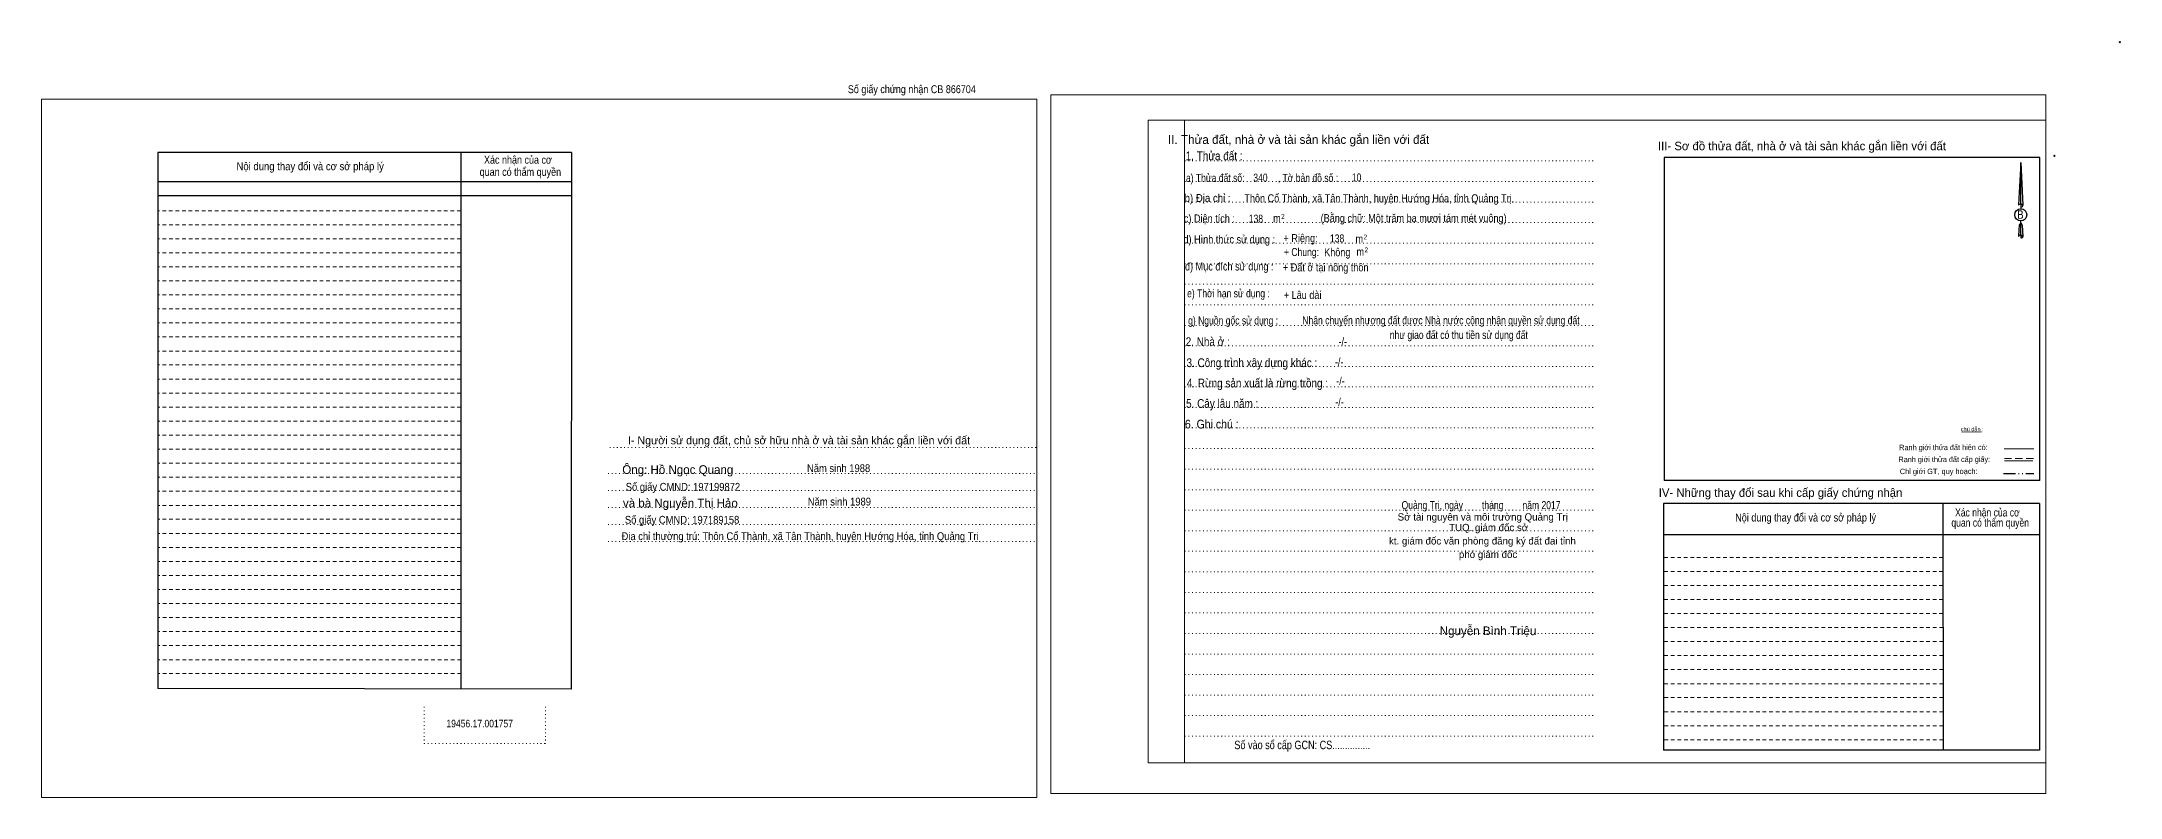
# Model space of a CAD drawing. Header units: metres. Extents: x 539723 to 540606, y 1836065 to 1836418.
# Drawn here: x 539723.4 to 540152, y 1836262 to 1836417.9 of the extents above; entities that cross this region are included whole.
import ezdxf
from ezdxf.enums import TextEntityAlignment as Align

# ---------------------------------------------------------------- set-up
doc = ezdxf.new("R2010")
doc.units = ezdxf.units.M
doc.header["$LTSCALE"] = 0.5
doc.header["$PDMODE"] = 32
doc.header["$PDSIZE"] = 0.25
for name, pattern in [('DASH_DOUBLE_DOT', [9.2, 5, -1.2, 0.3, -1.2, 0.3, -1.2]), ('DOTTED', [1.5, 0.3, -1.2]), ('MEDIUM_DASHED', [4.5, 3, -1.5]), ('SHORT_DASHED', [2.7, 1.5, -1.2])]:
    doc.linetypes.add(name, pattern=pattern)
for name, color, linetype, lineweight in [('1', 7, 'DOTTED', 13), ('12', 7, 'Continuous', 25), ('13', 7, 'Continuous', 13), ('2', 7, 'SHORT_DASHED', 13), ('28', 7, 'Continuous', 25), ('5', 7, 'Continuous', 13), ('63', 7, 'Continuous', 13)]:
    doc.layers.add(name, color=color, linetype=linetype, lineweight=lineweight)
for name, color, linetype in [('14', 7, 'Continuous'), ('18', 7, 'Continuous'), ('3', 7, 'Continuous'), ('4', 7, 'Continuous'), ('40', 7, 'Continuous'), ('7', 7, 'Continuous'), ('8', 7, 'Continuous')]:
    doc.layers.add(name, color=color, linetype=linetype)

msp = doc.modelspace()

# ---------------------------------------------------------------- linework, layer by layer
at = {"layer": '1', "linetype": 'Continuous'}
for p, q in [((539951.54, 1836401.66), (540136.62, 1836401.66)), ((539951.54, 1836401.66), (539951.54, 1836269.16)), ((540136.62, 1836401.66), (540136.62, 1836268.04)), ((539951.54, 1836269.16), (540136.62, 1836269.16))]:
    msp.add_line(p, q, dxfattribs=at)
at = {"layer": '1'}
for p, q in [((539959.04, 1836401.66), (539959.04, 1836269.16)), ((539959.04, 1836401.66), (539959.04, 1836269.16)), ((539959.12, 1836393.26), (540043.64, 1836393.26)), ((539959.12, 1836389.02), (540043.64, 1836389.02)), ((539959.12, 1836384.78), (540043.64, 1836384.78)), ((539959.12, 1836380.56), (540043.64, 1836380.56)), ((539959.12, 1836376.32), (540043.64, 1836376.32)), ((539959.12, 1836372.08), (540043.64, 1836372.08)), ((539959.12, 1836367.84), (540043.64, 1836367.84)), ((539959.12, 1836363.62), (540043.64, 1836363.62)), ((539959.12, 1836359.36), (540043.64, 1836359.36)), ((539959.12, 1836355.14), (540043.64, 1836355.14)), ((539959.12, 1836350.9), (540043.64, 1836350.9)), ((539959.12, 1836346.66), (540043.64, 1836346.66)), ((539959.12, 1836342.42), (540043.64, 1836342.42)), ((539959.12, 1836338.2), (540043.64, 1836338.2)), ((539840.52, 1836334.21), (539928.56, 1836334.21)), ((539959.12, 1836333.96), (540043.64, 1836333.96)), ((539840.22, 1836328.81), (539928.26, 1836328.81)), ((539959.12, 1836329.72), (540043.64, 1836329.72)), ((539840.22, 1836325.31), (539928.26, 1836325.31)), ((539959.12, 1836325.48), (540043.64, 1836325.48)), ((539840.22, 1836321.81), (539928.26, 1836321.81)), ((539959.12, 1836321.24), (540043.64, 1836321.24)), ((539840.22, 1836318.31), (539928.26, 1836318.31)), ((539959.12, 1836317.02), (540043.64, 1836317.02)), ((539840.22, 1836314.81), (539928.26, 1836314.81)), ((539959.12, 1836312.78), (540043.64, 1836312.78)), ((539959.12, 1836308.54), (540043.64, 1836308.54)), ((539959.12, 1836304.3), (540043.64, 1836304.3)), ((539959.12, 1836300.08), (540043.64, 1836300.08)), ((539959.12, 1836295.84), (540043.64, 1836295.84)), ((539959.12, 1836291.6), (540043.64, 1836291.6)), ((539959.12, 1836287.36), (540043.64, 1836287.36)), ((539959.12, 1836283.14), (540043.64, 1836283.14)), ((539802.28, 1836280.69), (539802.28, 1836273.17)), ((539827.28, 1836280.69), (539827.28, 1836273.17)), ((539959.12, 1836278.9), (540043.64, 1836278.9)), ((539802.28, 1836273.17), (539827.28, 1836273.17)), ((539959.12, 1836274.66), (540043.64, 1836274.66))]:
    msp.add_line(p, q, dxfattribs=at)
at = {"layer": '1', "linetype": 'Continuous'}
for points in [[(539723.38, 1836406.03), (539928.58, 1836406.03), (539928.58, 1836262.03), (539723.38, 1836262.03)], [(539723.38, 1836262.03), (539928.58, 1836262.03), (539928.58, 1836406.03), (539723.38, 1836406.03)], [(539723.38, 1836262.03), (539928.58, 1836262.03), (539928.58, 1836406.03), (539723.38, 1836406.03)], [(539931.44, 1836262.86), (540136.62, 1836262.86), (540136.62, 1836406.86), (539931.44, 1836406.86)], [(539959.04, 1836401.66), (540136.62, 1836401.66), (540136.62, 1836269.16), (539959.04, 1836269.16)]]:
    msp.add_lwpolyline(points, close=True, dxfattribs=at)
at = {"layer": '12'}
for p, q in [((540135.42, 1836394), (540057.9, 1836394)), ((540131.44, 1836392.96), (540131.9, 1836384.12)), ((540131.44, 1836392.96), (540131.9, 1836384.12)), ((540131.44, 1836392.96), (540131.9, 1836384.12)), ((540131.06, 1836385.5), (540130.98, 1836384.14)), ((540131.44, 1836384.42), (540131.44, 1836384.08)), ((540131.44, 1836384.08), (540131.44, 1836383.82)), ((540131.44, 1836383.82), (540131.44, 1836383.48)), ((540131.44, 1836383.82), (540131.44, 1836383.48)), ((540131.44, 1836383.82), (540131.44, 1836383.48)), ((540131.9, 1836384.12), (540131.9, 1836384.14)), ((540131.44, 1836380.5), (540131.44, 1836380.9)), ((540131.44, 1836380.5), (540131.44, 1836380.9)), ((540131.44, 1836380.5), (540131.44, 1836380.9)), ((540131.44, 1836380.5), (540131.78, 1836380.02)), ((540131.44, 1836380.5), (540131.78, 1836380.02)), ((540131.44, 1836380.5), (540131.78, 1836380.02)), ((540131.78, 1836380.02), (540131.9, 1836377.7)), ((540131.78, 1836380.02), (540131.9, 1836377.7)), ((540131.78, 1836380.02), (540131.9, 1836377.7)), ((540131.44, 1836378), (540131.44, 1836377.66)), ((540131.44, 1836377.66), (540131.44, 1836377.4)), ((540131.9, 1836377.7), (540131.9, 1836377.72))]:
    msp.add_line(p, q, dxfattribs=at)
for points in [[(540131.44, 1836384.42), (540131.44, 1836392.96), (540131.06, 1836385.5)], [(540131.44, 1836378), (540131.44, 1836380.5), (540131.1, 1836380.02), (540131.06, 1836379.08), (540130.98, 1836377.72)]]:
    msp.add_lwpolyline(points, dxfattribs=at)
for centre, start_param, end_param in [((540131.4635, 1836384.0973), 1.57079633, 3.07445202), ((540131.4635, 1836384.0973), 0.06714063, 1.57079633), ((540131.4635, 1836384.0973), 4.71238898, 6.28318531), ((540131.4635, 1836377.6768), 2.49106941, 3.07427841), ((540131.4635, 1836377.6768), 1.57079633, 2.49106941), ((540131.4635, 1836377.6768), 0.06714063, 1.57079633), ((540131.4635, 1836377.6768), 4.71238898, 6.28318531)]:
    msp.add_ellipse(centre, major_axis=(0.4535, 0), ratio=0.655448, start_param=start_param, end_param=end_param, dxfattribs=at)
msp.add_ellipse((540131.463, 1836382.1589), major_axis=(0, 1.258), ratio=0.983453, dxfattribs=at)
at = {"layer": '13'}
msp.add_line((540128.04, 1836333.92), (540134.14, 1836333.92), dxfattribs=at)
at = {"layer": '2', "linetype": 'Continuous', "lineweight": 25}
for p, q in [((539832.66, 1836394.99), (539747.38, 1836394.99)), ((539747.38, 1836394.99), (539747.38, 1836284.47)), ((539809.8, 1836394.99), (539809.84, 1836284.39)), ((539832.66, 1836388.95), (539747.5, 1836388.95)), ((539832.66, 1836386.07), (539747.5, 1836386.07))]:
    msp.add_line(p, q, dxfattribs=at)
at = {"layer": '2'}
for p, q in [((539809.8, 1836383.01), (539747.38, 1836383.01)), ((539809.82, 1836380.11), (539747.38, 1836380.11)), ((539809.82, 1836380.11), (539747.38, 1836380.11)), ((539809.82, 1836377.21), (539747.38, 1836377.21)), ((539809.82, 1836374.33), (539747.38, 1836374.33)), ((539809.82, 1836371.43), (539747.38, 1836371.43)), ((539809.82, 1836368.53), (539747.38, 1836368.53)), ((539809.82, 1836365.65), (539747.38, 1836365.65)), ((539809.82, 1836362.75), (539747.38, 1836362.75)), ((539809.82, 1836359.87), (539747.38, 1836359.87)), ((539809.82, 1836356.97), (539747.38, 1836356.97)), ((539809.82, 1836354.07), (539747.38, 1836354.07)), ((539809.82, 1836351.19), (539747.38, 1836351.19)), ((539809.82, 1836348.29), (539747.38, 1836348.29)), ((539809.82, 1836345.39), (539747.38, 1836345.39)), ((539809.84, 1836342.51), (539747.38, 1836342.51)), ((539809.84, 1836339.61), (539747.38, 1836339.61)), ((539809.84, 1836336.73), (539747.38, 1836336.73)), ((539809.84, 1836333.83), (539747.38, 1836333.83)), ((539809.84, 1836330.93), (539747.38, 1836330.93)), ((539809.84, 1836328.05), (539747.38, 1836328.05)), ((539809.84, 1836325.15), (539747.38, 1836325.15)), ((539809.84, 1836322.25), (539747.38, 1836322.25)), ((539809.84, 1836319.37), (539747.38, 1836319.37)), ((539809.84, 1836316.47), (539747.38, 1836316.47)), ((539809.84, 1836313.57), (539747.38, 1836313.57)), ((539809.84, 1836310.69), (539747.38, 1836310.69)), ((539809.84, 1836307.79), (539747.38, 1836307.79)), ((540115.4, 1836308.62), (540057.82, 1836308.62)), ((539809.84, 1836304.91), (539747.38, 1836304.91)), ((540115.4, 1836305.74), (540057.82, 1836305.74)), ((540115.4, 1836302.84), (540057.82, 1836302.84)), ((539809.86, 1836302.01), (539747.38, 1836302.01)), ((539809.86, 1836299.11), (539747.38, 1836299.11)), ((540115.4, 1836299.94), (540057.82, 1836299.94)), ((539809.86, 1836296.23), (539747.38, 1836296.23)), ((540115.42, 1836297.06), (540057.82, 1836297.06)), ((540115.42, 1836294.16), (540057.82, 1836294.16)), ((539809.86, 1836293.33), (539747.38, 1836293.33)), ((539809.86, 1836290.43), (539747.38, 1836290.43)), ((540115.42, 1836291.26), (540057.82, 1836291.26)), ((539809.86, 1836287.55), (539747.38, 1836287.55)), ((540115.42, 1836288.38), (540057.82, 1836288.38)), ((540115.42, 1836285.48), (540057.82, 1836285.48)), ((540115.44, 1836282.6), (540057.82, 1836282.6)), ((540115.44, 1836279.7), (540057.82, 1836279.7)), ((540115.44, 1836276.8), (540057.82, 1836276.8)), ((540115.44, 1836273.92), (540057.82, 1836273.92))]:
    msp.add_line(p, q, dxfattribs=at)
at = {"layer": '2', "linetype": 'Continuous', "lineweight": 25}
msp.add_lwpolyline([(539832.66, 1836394.99), (539832.6, 1836284.35), (539747.38, 1836284.47)], dxfattribs=at)
at = {"layer": '28'}
for p, q in [((540115.4, 1836322.66), (540115.44, 1836271.78)), ((540135.34, 1836322.66), (540135.3, 1836271.78)), ((540135.34, 1836316.2), (540057.82, 1836316.2)), ((540135.3, 1836271.78), (540057.82, 1836271.78))]:
    msp.add_line(p, q, dxfattribs=at)
at = {"layer": '28', "linetype": 'SHORT_DASHED', "lineweight": 13}
msp.add_line((540115.4, 1836311.52), (540057.82, 1836311.52), dxfattribs=at)
at = {"layer": '28'}
msp.add_lwpolyline([(540135.34, 1836322.66), (540057.82, 1836322.66), (540057.82, 1836271.78)], dxfattribs=at)
at = {"layer": '5'}
for p in [(540151.88, 1836417.75), (540138.38, 1836394.32)]:
    msp.add_point(p, dxfattribs=at)
at = {"layer": '63', "lineweight": 25}
for p, q in [((540057.9, 1836394), (540057.9, 1836327.36)), ((540135.42, 1836327.36), (540135.42, 1836394)), ((540135.42, 1836327.36), (540057.9, 1836327.36))]:
    msp.add_line(p, q, dxfattribs=at)
at = {"layer": '63'}
for p, q in [((540119.32, 1836337.34), (540123.36, 1836337.38)), ((540128.08, 1836331.44), (540133.94, 1836331.44)), ((540128.08, 1836331.44), (540133.94, 1836331.44))]:
    msp.add_line(p, q, dxfattribs=at)
at = {"layer": '63', "linetype": 'DASH_DOUBLE_DOT', "lineweight": 25}
msp.add_line((540127.9, 1836328.82), (540134.14, 1836328.82), dxfattribs=at)
at = {"layer": '63', "linetype": 'MEDIUM_DASHED'}
msp.add_line((540128.08, 1836331.88), (540134.08, 1836331.88), dxfattribs=at)

# ---------------------------------------------------------------- texts
at = {"layer": '12'}
msp.add_text('III- Sơ đồ thửa đất, nhà ở và tài sản khác gắn liền với đất', height=1.75, dxfattribs=at).set_placement((540086.34, 1836395.47), align=Align.CENTER)
at = {"layer": '12', "width": 0.85}
msp.add_text('B', height=1.728, dxfattribs=at).set_placement((540131.385, 1836381.34), align=Align.CENTER)
at = {"layer": '12', "width": 0.8}
msp.add_text('Ranh giới thửa đất hiện có:', height=1.126, rotation=0.135, dxfattribs=at).set_placement((540115.5137, 1836333.6375), align=Align.CENTER)
at = {"layer": '14'}
for s, height, p in [('kt. giám đốc văn phòng đăng ký đất đai tỉnh', 1.493, (540020.455, 1836314.18)), ('TUQ. giám đốc sở', 1.493, (540021.74, 1836316.94)), ('phó giám đốc', 1.5, (540021.63, 1836311.38)), ('Nguyễn Bình Triệu', 1.787, (540021.615, 1836295.49))]:
    msp.add_text(s, height=height, dxfattribs=at).set_placement(p, align=Align.CENTER)
at = {"layer": '18'}
for s, height, p in [('II. Thửa đất, nhà ở và tài sản khác gắn liền với đất', 1.8, (539982.555, 1836396.78)), ('Ông: Hồ Ngọc Quang', 1.78, (539854.555, 1836328.74)), ('và bà Nguyễn Thị Hảo', 1.78, (539855.085, 1836321.83)), ('Sở tài nguyên và môi trường Quảng Trị', 1.5, (540020.53, 1836319.12))]:
    msp.add_text(s, height=height, dxfattribs=at).set_placement(p, align=Align.CENTER)
for s, height, width, p in [('1. Thửa đất :', 1.8, 0.85, (539965.145, 1836393.42)), ('a) Thửa đất số:              , Tờ bản đồ số : ', 1.65, 0.8, (539975.26, 1836388.94)), ('340', 1.65, 0.8, (539974.69, 1836389)), ('10', 1.65, 0.8, (539994.505, 1836389.04)), ('b) Địa chỉ : ', 1.65, 0.9, (539964.07, 1836384.8)), ('Thôn Cổ Thành, xã Tân Thành, huyện Hướng Hóa, tỉnh Quảng Trị.', 1.65, 0.85, (539999.2, 1836384.74)), (' m', 1.65, 0.85, (539977.835, 1836380.62)), ('2', 1, 0.75, (539979.325, 1836381.32)), ('d) Hình thức sử dụng :', 1.65, 0.85, (539968.255, 1836376.28)), ('+ Riêng: ', 1.65, 0.85, (539983.225, 1836376.52)), ('       + Chung:', 1.65, 0.8, (539981.435, 1836373.66)), ('đ) Mục đích sử dụng :', 1.65, 0.85, (539968.265, 1836370.68)), ('+ Đất ở tại nông thôn', 1.65, 0.85, (539988.15, 1836370.49)), ('e) Thời hạn sử dụng :', 1.65, 0.8, (539968.1, 1836365.14)), ('+ Lâu dài', 1.65, 0.85, (539983.385, 1836364.8)), ('g) Nguồn gốc sử dụng :', 1.65, 0.8, (539969.055, 1836359.54)), ('Nhận chuyển nhượng đất được Nhà nước công nhận quyền sử dụng đất', 1.65, 0.8, (540011.915, 1836359.58)), ('như giao đất có thu tiền sử dụng đất', 1.65, 0.8, (540015.595, 1836356.57)), ('2. Nhà ở :', 1.8, 0.85, (539963.815, 1836355.1)), ('3. Công trình xây dựng khác :', 1.8, 0.85, (539972.93, 1836350.76)), ('4. Rừng sản xuất là rừng trồng :', 1.8, 0.85, (539974.065, 1836346.56)), ('5. Cây lâu năm :', 1.8, 0.85, (539966.81, 1836342.36)), ('6. Ghi chú :', 1.8, 0.9, (539964.655, 1836338.1)), ('Quảng Trị, ngày        tháng        năm 2017', 1.65, 0.8, (540020.175, 1836321.48)), ('19456.17.001757', 1.55, 0.85, (539813.715, 1836276.49)), ('Số vào sổ cấp GCN: CS...............', 1.75, 0.8, (539983.31, 1836271.98))]:
    msp.add_text(s, height=height, dxfattribs=dict(at, width=width)).set_placement(p, align=Align.CENTER)
at = {"layer": '2'}
for s, width, p in [('Nội dung thay đổi và cơ sở pháp lý', 0.9, (539778.76, 1836391.35)), ('Nội dung thay đổi và cơ sở pháp lý', 0.9, (539778.76, 1836391.35)), ('Xác nhận của cơ', 0.85, (539821.595, 1836392.69)), ('Xác nhận của cơ', 0.85, (539821.595, 1836392.69)), (' quan có thẩm quyền', 0.85, (539821.845, 1836390.19)), (' quan có thẩm quyền', 0.85, (539821.845, 1836390.19))]:
    msp.add_text(s, height=1.63, dxfattribs=dict(at, width=width)).set_placement(p, align=Align.CENTER)
at = {"layer": '28'}
for s, height, width, p in [('-/-', 1.65, 0.85, (539991.675, 1836355.2)), ('-/-', 1.65, 0.85, (539990.935, 1836351.02)), ('-/-', 1.65, 0.85, (539991.195, 1836347.06)), ('-/-', 1.65, 0.85, (539990.995, 1836342.74)), ('Năm sinh 1988', 1.61, 0.9, (539887.71, 1836329.11)), ('Năm sinh 1989', 1.61, 0.9, (539887.875, 1836322.22)), ('Nội dung thay đổi và cơ sở pháp lý', 1.65, 0.85, (540087.09, 1836318.92)), (' quan có thẩm quyền', 1.65, 0.8, (540124.905, 1836317.86)), ('Xác nhận của cơ', 1.65, 0.8, (540124.575, 1836319.96)), ('Địa chỉ thường trú: Thôn Cổ Thành, xã Tân Thành, huyện Hướng Hóa, tỉnh Quảng Trị', 1.61, 0.9, (539879.775, 1836315.09))]:
    msp.add_text(s, height=height, dxfattribs=dict(at, width=width)).set_placement(p, align=Align.CENTER)
for s, height, p in [('I- Người sử dụng đất, chủ sở hữu nhà ở và tài sản khác gắn liền với đất', 1.653, (539879.545, 1836334.83)), ('IV- Những thay đổi sau khi cấp giấy chứng nhận', 1.75, (540081.925, 1836324))]:
    msp.add_text(s, height=height, dxfattribs=at).set_placement(p, align=Align.CENTER)
at = {"layer": '3'}
for s, width, p in [('c) Diện tích :                                                   ', 0.85, (539977.455, 1836380.58)), ('138', 0.8, (539973.76, 1836380.54)), ('138', 0.8, (539990.5, 1836376.46))]:
    msp.add_text(s, height=1.65, dxfattribs=dict(at, width=width)).set_placement(p, align=Align.CENTER)
at = {"layer": '4'}
for s, height, width, p in [('Không', 1.65, 0.85, (539990.535, 1836373.62)), (' m', 1.65, 0.85, (539994.815, 1836376.38)), ('2', 1, 0.75, (539996.325, 1836377.08)), ('2', 1, 0.75, (539996.525, 1836374.44)), (' m', 1.65, 0.85, (539995.015, 1836373.72))]:
    msp.add_text(s, height=height, dxfattribs=dict(at, width=width)).set_placement(p, align=Align.CENTER)
at = {"layer": '40', "width": 0.85}
msp.add_text('Số giấy chứng nhận CB 866704', height=1.63, dxfattribs=at).set_placement((539902.815, 1836407.24), align=Align.CENTER)
at = {"layer": '63'}
msp.add_text('chú dẫn :', height=0.828, rotation=359.974, dxfattribs=at).set_placement((540121.4498, 1836337.5388), align=Align.CENTER)
for s, height, width, p in [('Ranh giới thửa đất cấp giấy:', 1.121, 0.8, (540115.6937, 1836331.1781)), ('Chỉ giới GT, quy hoạch:', 1.12, 0.85, (540114.5387, 1836328.7055))]:
    msp.add_text(s, height=height, rotation=0.135, dxfattribs=dict(at, width=width)).set_placement(p, align=Align.CENTER)
at = {"layer": '7', "width": 0.9}
for s, p in [('Số giấy CMND: 197199872', (539855.62, 1836325.27)), ('Số giấy CMND: 197189158', (539855.445, 1836318.47))]:
    msp.add_text(s, height=1.61, dxfattribs=at).set_placement(p, align=Align.CENTER)
at = {"layer": '8', "width": 0.85}
msp.add_text('(Bằng chữ: Một trăm ba mươi tám mét vuông)', height=1.65, dxfattribs=at).set_placement((540006.275, 1836380.65), align=Align.CENTER)

doc.saveas('drawing.dxf')
